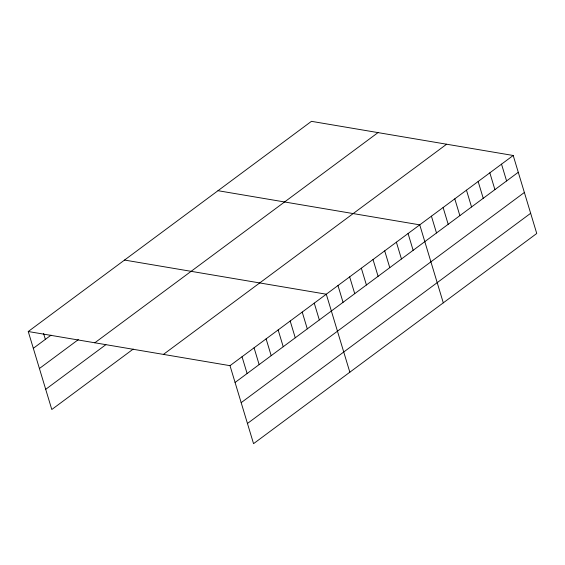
<?xml version="1.0" encoding="UTF-8"?>
<svg xmlns="http://www.w3.org/2000/svg" width="565" height="565" viewBox="0 0 565 565"><rect width="100%" height="100%" fill="white"/><g stroke="black" fill="none" stroke-linecap="round" stroke-linejoin="round"><path stroke-width="0.85" d="M28.25 331.521L311.449 121.334L513.204 155.488L536.75 233.479L253.551 443.666L230.004 365.668L28.25 331.521L51.796 409.512L133.22 349.085M33.321 348.315L51.02 335.172M39.416 368.507L78.358 339.607M94.828 342.786L378.027 132.606M45.701 389.32L105.881 344.657M163.426 354.403L446.625 144.216M230.004 365.668L513.204 155.488M235.075 382.463L518.275 172.283M241.17 402.661L524.369 192.474M247.456 423.468L530.655 213.288M217.991 190.695L419.746 224.849L443.292 302.84M124.54 260.055L326.295 294.21L349.841 372.208M501.522 164.154L506.593 180.948M489.841 172.826L494.905 189.621M478.152 181.492L483.223 198.287M466.471 190.165L471.542 206.96M454.79 198.838L459.861 215.632M443.108 207.503L448.179 224.298M431.427 216.176L436.498 232.971M408.064 233.514L413.135 250.309M396.383 242.187L401.454 258.982M384.701 250.86L389.772 267.648M373.02 259.526L378.091 276.32M361.339 268.198L366.41 284.993M349.657 276.864L354.728 293.659M337.976 285.537L343.047 302.332M314.253 303.144L319.324 319.931M302.219 312.071L307.289 328.865M290.184 321.005L295.255 337.799M278.149 329.939L283.22 346.733M266.115 338.873L271.186 355.668M254.073 347.807L259.144 364.602M242.039 356.741L247.11 373.529M43.583 333.498L45.355 339.381"/></g></svg>
